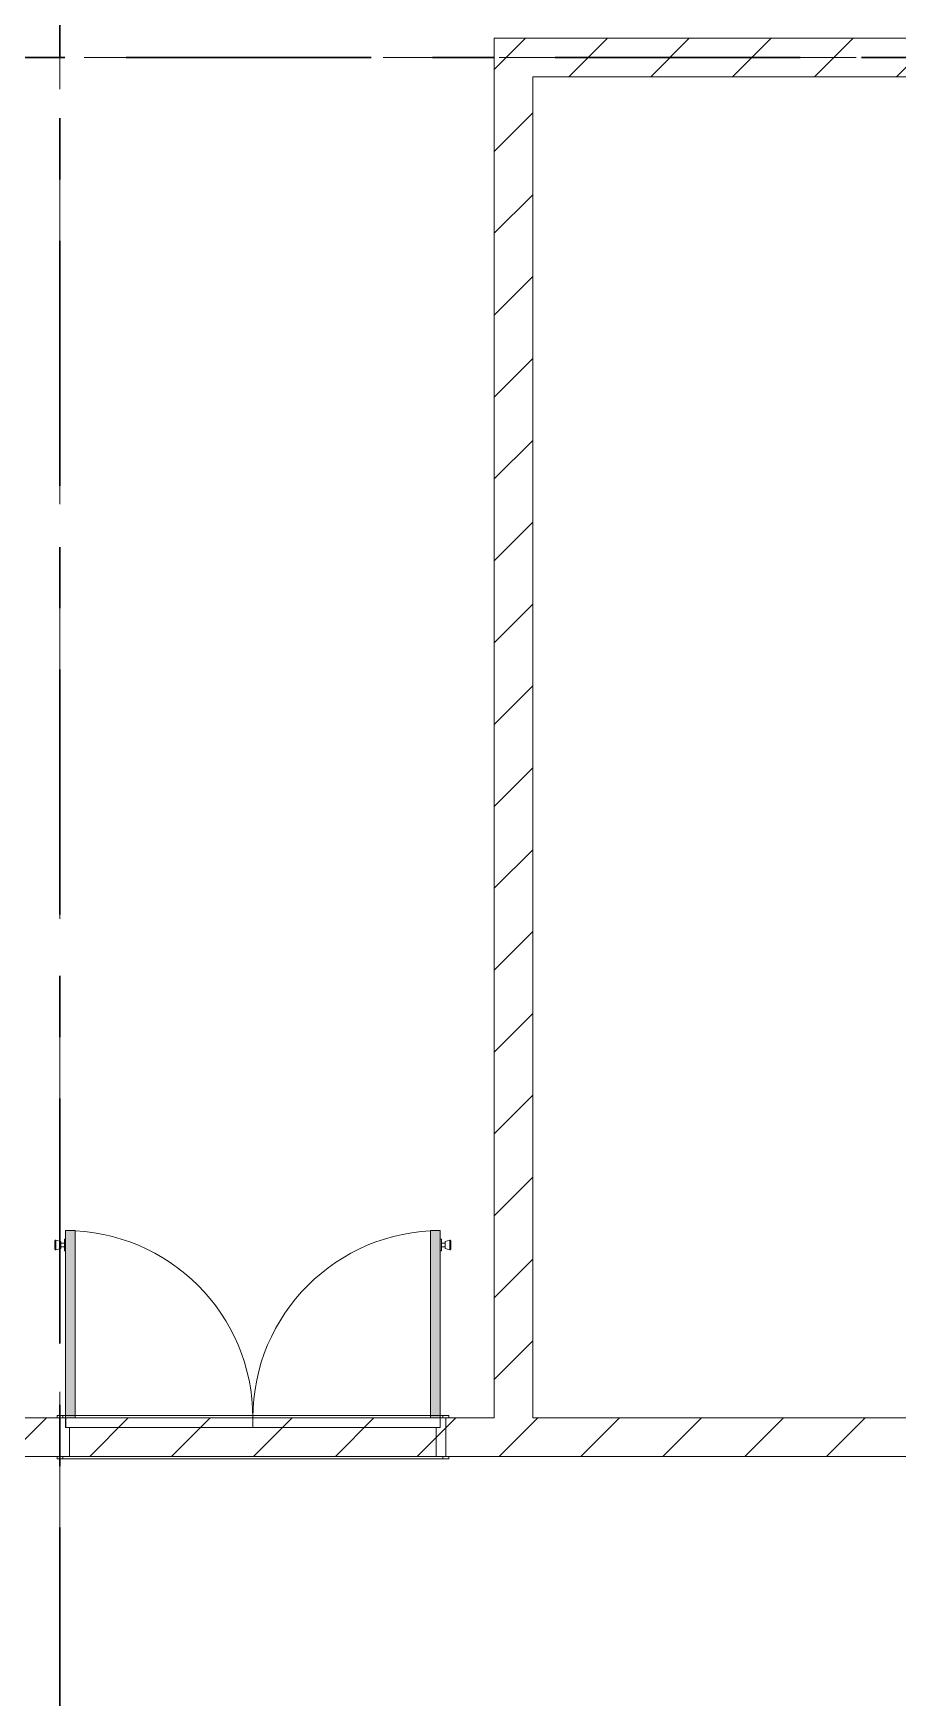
# Model space of a CAD drawing. Header units: millimetres. Extents: x -4000 to 187956, y -58990 to 162485.
# Drawn here: x 5362 to 9841, y 6950 to 15575 of the extents above; entities that cross this region are included whole.
import ezdxf

# ---------------------------------------------------------------- set-up
doc = ezdxf.new("R2010")
doc.units = ezdxf.units.MM
for name, pattern in [('Dash', [600, 300, -300]), ('Dash_2_', [635, 317.5, -317.5]), ('Grid Line', [2222.5, 1270, -317.5, 317.5, -317.5]), ('Grid Line 12_5mm', [2150, 1250, -300, 300, -300])]:
    doc.linetypes.add(name, pattern=pattern)
for name, color, linetype, lineweight in [('A-DETL-GENF', 92, 'Continuous', 9), ('A-DOOR', 31, 'Continuous', 13), ('A-DOOR-FRAM', 31, 'Continuous', 13), ('A-DOOR-HDLN', 31, 'Dash_2_', 13), ('A-WALL', 113, 'Continuous', 13), ('A-WALL-PATT', 111, 'Continuous', 13), ('S-GRID', 1, 'Continuous', 30)]:
    doc.layers.add(name, color=color, linetype=linetype, lineweight=lineweight)
pattern_1 = [(45, (0, 0), (-212.132, 212.132), [])]

# ---------------------------------------------------------------- blocks, each defined once
blk = doc.blocks.new('dcc5a - 2000x2200-338081-FFS - TANG 1')
at = {"layer": 'A-DOOR', "lineweight": 15, "transparency": 33554534}
for points in [[(-413.2, 154.2), (-413.2, 1124.7), (-463.2, 1124.7), (-463.2, 154.2)], [(1477.8, 154.2), (1477.8, 1124.7), (1427.8, 1124.7), (1427.8, 154.2)]]:
    blk.add_hatch(color=256, dxfattribs=at).paths.add_polyline_path(points)
at = {"layer": 'A-DETL-GENF', "color": 250}
for p, q in [((-516.4, 1074.7), (-518.2, 1070.2)), ((-518.2, 1070.2), (-518.2, 1029.2)), ((-518.2, 1029.2), (-518.2, 1070.2)), ((-512.9, 1074.7), (-516.4, 1074.7)), ((-516.4, 1074.7), (-516.4, 1024.7)), ((-516.4, 1024.7), (-516.4, 1074.7)), ((-488.2, 1068.3), (-512.9, 1074.7)), ((-512.9, 1074.7), (-512.9, 1024.7)), ((-512.9, 1024.7), (-512.9, 1074.7)), ((-488.2, 1068.3), (-488.2, 1031.1)), ((-488.2, 1031.1), (-488.2, 1068.3)), ((-469.2, 1059.7), (-488.2, 1059.7)), ((-488.2, 1059.7), (-488.2, 1039.7)), ((-488.2, 1039.7), (-488.2, 1059.7)), ((-488.2, 1039.7), (-469.2, 1039.7)), ((-463.2, 1079.7), (-469.2, 1079.7)), ((-469.2, 1079.7), (-469.2, 1019.7)), ((-469.2, 1019.7), (-469.2, 1079.7)), ((-469.2, 1039.7), (-469.2, 1059.7)), ((-469.2, 1059.7), (-469.2, 1039.7)), ((-463.2, 1079.7), (-463.2, 1019.7)), ((-463.2, 1019.7), (-463.2, 1079.7)), ((1477.8, 1079.7), (1477.8, 1019.7)), ((1477.8, 1019.7), (1477.8, 1079.7)), ((1477.8, 1079.7), (1483.8, 1079.7)), ((1483.8, 1079.7), (1483.8, 1019.7)), ((1483.8, 1019.7), (1483.8, 1079.7)), ((1483.8, 1039.7), (1483.8, 1059.7)), ((1483.8, 1059.7), (1483.8, 1039.7)), ((1483.8, 1059.7), (1502.8, 1059.7)), ((1502.8, 1039.7), (1483.8, 1039.7)), ((1502.8, 1068.3), (1527.5, 1074.7)), ((1502.8, 1068.3), (1502.8, 1031.1)), ((1502.8, 1031.1), (1502.8, 1068.3)), ((1502.8, 1059.7), (1502.8, 1039.7)), ((1502.8, 1039.7), (1502.8, 1059.7)), ((1527.5, 1074.7), (1531, 1074.7)), ((1527.5, 1074.7), (1527.5, 1024.7)), ((1527.5, 1024.7), (1527.5, 1074.7)), ((1531, 1074.7), (1532.8, 1070.2)), ((1531, 1074.7), (1531, 1024.7)), ((1531, 1024.7), (1531, 1074.7)), ((1532.8, 1070.2), (1532.8, 1029.2)), ((1532.8, 1029.2), (1532.8, 1070.2)), ((-518.2, 1029.2), (-516.4, 1024.7)), ((-516.4, 1024.7), (-512.9, 1024.7)), ((-512.9, 1024.7), (-488.2, 1031.1)), ((-469.2, 1019.7), (-463.2, 1019.7)), ((1483.8, 1019.7), (1477.8, 1019.7)), ((1527.5, 1024.7), (1502.8, 1031.1)), ((1531, 1024.7), (1527.5, 1024.7)), ((1532.8, 1029.2), (1531, 1024.7))]:
    blk.add_line(p, q, dxfattribs=at)
at = {"layer": 'A-DOOR', "color": 5, "lineweight": 15}
for p, q in [((-463.2, 1124.7), (-463.2, 154.2)), ((-413.2, 1124.7), (-463.2, 1124.7)), ((-463.2, 1124.7), (-463.2, 154.2)), ((-413.2, 1124.7), (-463.2, 1124.7)), ((-413.2, 154.2), (-413.2, 1124.7)), ((-413.2, 154.2), (-413.2, 1124.7)), ((1427.8, 1124.7), (1427.8, 154.2)), ((1477.8, 1124.7), (1427.8, 1124.7)), ((1427.8, 1124.7), (1477.8, 1124.7)), ((1427.8, 154.2), (1427.8, 1124.7)), ((1477.8, 154.2), (1477.8, 1124.7)), ((1477.8, 1124.7), (1477.8, 154.2)), ((-507.7, 154.2), (-507.7, 166.2)), ((-507.7, 166.2), (-463.2, 166.2)), ((-413.2, 166.2), (1427.8, 166.2)), ((1477.8, 166.2), (1522.3, 166.2)), ((1522.3, 166.2), (1522.3, 154.2)), ((-507.7, -57.8), (-507.7, -45.8)), ((1522.3, -57.8), (-507.7, -57.8)), ((1522.3, -45.8), (1522.3, -57.8))]:
    blk.add_line(p, q, dxfattribs=at)
at = {"layer": 'A-DOOR', "color": 171, "lineweight": 15}
for p, q in [((-507.7, 154.2), (-507.7, 166.2)), ((-507.7, 166.2), (-477.7, 166.2)), ((-463.2, 154.2), (-507.7, 154.2)), ((-492.7, 154.2), (-492.7, -45.8)), ((-477.7, 166.2), (-477.7, 154.2)), ((-477.7, 166.2), (-477.7, 154.2)), ((-463.2, 166.2), (-477.7, 166.2)), ((-413.2, 154.2), (-463.2, 154.2)), ((-463.2, 154.2), (-413.2, 154.2)), ((-463.2, 154.2), (-413.2, 154.2)), ((-463.2, 154.2), (1477.8, 154.2)), ((1427.8, 166.2), (-413.2, 166.2)), ((1427.8, 154.2), (-413.2, 154.2)), ((1477.8, 154.2), (1427.8, 154.2)), ((1427.8, 154.2), (1477.8, 154.2)), ((1427.8, 154.2), (1477.8, 154.2)), ((1427.8, 154.2), (1477.8, 154.2)), ((1492.3, 166.2), (1477.8, 166.2)), ((1522.3, 154.2), (1477.8, 154.2)), ((1522.3, 166.2), (1492.3, 166.2)), ((1492.3, 166.2), (1492.3, 154.2)), ((1492.3, 154.2), (1492.3, 166.2)), ((1507.3, -45.8), (1507.3, 154.2)), ((1522.3, 166.2), (1522.3, 154.2)), ((-507.7, -57.8), (-507.7, -45.8)), ((-507.7, -45.8), (1522.3, -45.8)), ((-477.7, -57.8), (-507.7, -57.8)), ((-492.7, -45.8), (1507.3, -45.8)), ((-477.7, -45.8), (-477.7, -57.8)), ((-477.7, -45.8), (-477.7, -57.8)), ((-477.7, -57.8), (1492.3, -57.8)), ((1492.3, -57.8), (1492.3, -45.8)), ((1492.3, -57.8), (1492.3, -45.8)), ((1492.3, -57.8), (1522.3, -57.8)), ((1522.3, -57.8), (1522.3, -45.8))]:
    blk.add_line(p, q, dxfattribs=at)
at = {"layer": 'A-DOOR', "color": 161, "lineweight": 15}
for p, q in [((-492.7, 154.2), (-507.7, 154.2)), ((-413.2, 166.2), (-463.2, 166.2)), ((1477.8, 166.2), (1427.8, 166.2)), ((1507.3, 154.2), (1522.3, 154.2)), ((-507.7, -45.8), (-492.7, -45.8)), ((1522.3, -45.8), (1507.3, -45.8))]:
    blk.add_line(p, q, dxfattribs=at)
at = {"layer": 'A-DOOR', "color": 151, "lineweight": 15}
for p, q in [((-477.7, 154.2), (-492.7, 154.2)), ((-477.7, 154.2), (-463.2, 154.2)), ((-463.2, 154.2), (-413.2, 154.2)), ((-413.2, 154.2), (1427.8, 154.2)), ((1427.8, 154.2), (1477.8, 154.2)), ((1477.8, 154.2), (1492.3, 154.2)), ((1492.3, 154.2), (1507.3, 154.2)), ((-492.7, -45.8), (-477.7, -45.8)), ((1492.3, -45.8), (-477.7, -45.8)), ((1507.3, -45.8), (1492.3, -45.8))]:
    blk.add_line(p, q, dxfattribs=at)
at = {"layer": 'A-DOOR', "color": 173, "lineweight": 15}
for p, q in [((-463.2, 166.2), (-413.2, 166.2)), ((1427.8, 166.2), (1477.8, 166.2))]:
    blk.add_line(p, q, dxfattribs=at)
at = {"layer": 'A-DOOR', "color": 5, "lineweight": 15}
for centre, start, end in [((-463.2, 154.2), 0, 90), ((1477.8, 154.2), 90, 180)]:
    blk.add_arc(centre, 970.5, start, end, dxfattribs=at)
at = {"layer": 'A-DOOR-FRAM', "color": 81, "lineweight": 15}
for p, q in [((-492.7, -45.8), (-492.7, 154.2)), ((-492.7, 154.2), (-463.2, 154.2)), ((-462.7, 154.2), (-462.7, 104.2)), ((-462.7, 154.2), (-462.7, 104.2)), ((-462.7, 104.2), (-442.7, 104.2)), ((-462.7, 104.2), (1477.3, 104.2)), ((-442.7, 104.2), (-442.7, -45.8)), ((-442.7, 104.2), (-442.7, -45.8)), ((1457.3, 104.2), (-442.7, 104.2)), ((-413.2, 154.2), (1427.8, 154.2)), ((1457.3, -45.8), (1457.3, 104.2)), ((1477.3, 104.2), (1457.3, 104.2)), ((1457.3, -45.8), (1457.3, 104.2)), ((1477.3, 104.2), (1477.3, 154.2)), ((1477.3, 104.2), (1477.3, 154.2)), ((1477.8, 154.2), (1507.3, 154.2)), ((1507.3, -45.8), (1507.3, 154.2)), ((1507.3, -45.8), (-492.7, -45.8))]:
    blk.add_line(p, q, dxfattribs=at)
at = {"layer": 'A-DOOR-FRAM', "color": 71, "lineweight": 15}
for p, q in [((-492.7, 154.2), (-463.2, 154.2)), ((-463.2, 154.2), (-413.2, 154.2)), ((-413.2, 154.2), (-462.7, 154.2)), ((1427.8, 154.2), (-413.2, 154.2)), ((1427.8, 154.2), (1477.8, 154.2)), ((1477.3, 154.2), (1427.8, 154.2)), ((1507.3, 154.2), (1477.8, 154.2)), ((-442.7, -45.8), (-492.7, -45.8)), ((-442.7, -45.8), (1457.3, -45.8)), ((1457.3, -45.8), (1507.3, -45.8))]:
    blk.add_line(p, q, dxfattribs=at)
at = {"layer": 'A-DOOR-FRAM', "color": 91, "lineweight": 15}
for p, q in [((-492.7, -45.8), (-492.7, 154.2)), ((1507.3, 154.2), (1507.3, -45.8))]:
    blk.add_line(p, q, dxfattribs=at)
at = {"layer": 'A-DOOR-HDLN', "color": 171, "linetype": 'Dash', "lineweight": 15}
for p, q in [((-463.2, 154.2), (-463.2, 104.2)), ((1477.8, 154.2), (-463.2, 154.2)), ((-463.2, 104.2), (1477.8, 104.2)), ((507.3, 104.2), (507.3, 154.2)), ((1477.8, 104.2), (1477.8, 154.2))]:
    blk.add_line(p, q, dxfattribs=at)
blk = doc.blocks.new('CMF2_NHAXUONG_A_rvt-1-FFS - TANG 1')
at = {"layer": 'A-WALL-PATT', "lineweight": 9}
h = blk.add_hatch(dxfattribs=at)
h.set_pattern_fill('FP_12', color=250, style=0, pattern_type=2)
h.set_pattern_definition(pattern_1)
h.paths.add_polyline_path([(7750.1, 8400), (7950.1, 8400), (7950.1, 15549.6), (7750.1, 15549.6), (7750.1, 14768.4)])
h = blk.add_hatch(dxfattribs=at)
h.set_pattern_fill('FP_12', color=250, style=0, pattern_type=2)
h.set_pattern_definition(pattern_1)
h.paths.add_polyline_path([(32450, 15349.6), (32450, 15549.6), (7950.1, 15549.6), (7950.1, 15349.6), (27549.8, 15349.6)])
h = blk.add_hatch(dxfattribs=at)
h.set_pattern_fill('FP_12', color=250, style=0, pattern_type=2)
h.set_pattern_definition(pattern_1)
h.paths.add_polyline_path([(900.5, 8200), (12850, 8200), (12850, 8400), (500.5, 8400), (500.5, 8200)])
at = {"layer": 'A-WALL', "color": 50, "lineweight": 15}
for p, q in [((7750.1, 15549.6), (7750.1, 8400)), ((7950.1, 15549.6), (7750.1, 15549.6)), ((32450, 15549.6), (7950.1, 15549.6)), ((7950.1, 8400), (7950.1, 15349.6)), ((7950.1, 15349.6), (27349.8, 15349.6)), ((7750.1, 8400), (5249.8, 8400)), ((12850, 8400), (7950.1, 8400)), ((1000.5, 8200), (12650, 8200))]:
    blk.add_line(p, q, dxfattribs=at)
at = {"layer": 'A-WALL', "color": 35, "lineweight": 15}
for p, q in [((7750.1, 15549.6), (7750.1, 8400)), ((7750.1, 15549.6), (7950.1, 15549.6)), ((18249.8, 15549.6), (7950.1, 15549.6)), ((7950.1, 8400), (7950.1, 15349.6)), ((7950.1, 15349.6), (18249.8, 15349.6)), ((5485, 8400), (5249.8, 8400)), ((5500, 8400), (5500, 8200)), ((7500, 8200), (7500, 8400)), ((7750.1, 8400), (7515, 8400)), ((12850, 8400), (7950.1, 8400)), ((1000.5, 8200), (5485, 8200)), ((7515, 8200), (12650, 8200))]:
    blk.add_line(p, q, dxfattribs=at)
at = {"layer": 'A-WALL', "color": 53, "lineweight": 15}
for p, q in [((5500, 8400), (5485, 8400)), ((5529.5, 8400), (5500, 8400)), ((5500, 8400), (5500, 8200)), ((7420.5, 8400), (5579.5, 8400)), ((7500, 8400), (7470.5, 8400)), ((7515, 8400), (7500, 8400)), ((7500, 8200), (7500, 8400)), ((5485, 8200), (5500, 8200)), ((5500, 8200), (7500, 8200)), ((7500, 8200), (7515, 8200))]:
    blk.add_line(p, q, dxfattribs=at)
at = {"layer": 'A-WALL', "color": 71, "lineweight": 15}
for p, q in [((5579.5, 8400), (5529.5, 8400)), ((7470.5, 8400), (7420.5, 8400))]:
    blk.add_line(p, q, dxfattribs=at)
at = {"layer": 'S-GRID', "linetype": 'Grid Line 12_5mm', "lineweight": 9}
for p, q in [((5500, 161185.2), (5500, -16487.4)), ((-824.3, 15450), (183641.1, 15450))]:
    blk.add_line(p, q, dxfattribs=at)
at = {"layer": 'A-DOOR', "color": 250, "lineweight": 9}
blk.add_blockref('dcc5a - 2000x2200-338081-FFS - TANG 1', (5992.7, 8245.8), dxfattribs=at)

msp = doc.modelspace()

# ---------------------------------------------------------------- block references
at = {"lineweight": 5}
msp.add_blockref('CMF2_NHAXUONG_A_rvt-1-FFS - TANG 1', (0, 0), dxfattribs=at)

# ---------------------------------------------------------------- next in the draw order: linework, layer by layer
at = {"layer": 'S-GRID', "linetype": 'Grid Line'}
for p, q in [((5500, 161185.2), (5500, -16487.4)), ((-824.3, 15450), (183641.1, 15450))]:
    msp.add_line(p, q, dxfattribs=at)

doc.saveas('drawing.dxf')
